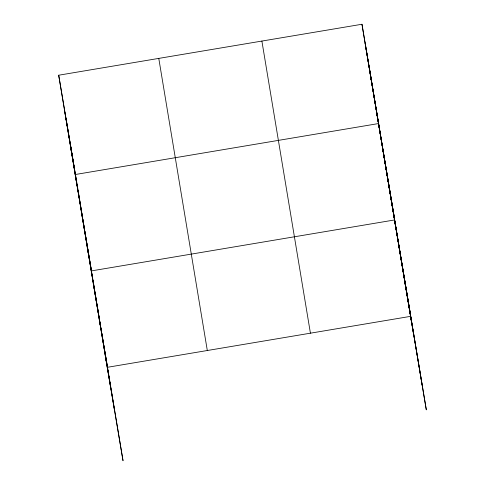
<?xml version="1.0" encoding="UTF-8"?>
<svg xmlns="http://www.w3.org/2000/svg" width="485" height="485" viewBox="0 0 485 485"><rect width="100%" height="100%" fill="white"/><g stroke="black" fill="none" stroke-linecap="round" stroke-linejoin="round"><path stroke-width="0.73" d="M110.398 386.048L58.697 75.217L361.968 24.25L426.303 409.783L361.968 24.25M378.47 123.566L75.199 174.533L84.681 230.605M91.216 270.933L394.487 219.966L410.286 313.383M107.233 367.333L410.504 316.365M366.096 49.082L371.322 80.213M370.219 73.908L377.512 117.461M376.408 111.156L394.269 216.989M382.477 147.67L389.643 190.49M388.479 183.815L395.651 226.634M398.494 244.064L405.66 286.884M404.496 280.215L411.668 323.034M58.697 75.217L68.179 131.29M68.306 132.035L73.023 159.935M73.271 161.384L73.514 162.839M73.762 164.288L74.005 165.737M74.254 167.186L74.496 168.635M64.881 112.459L72.174 156.012M71.071 149.707L76.303 180.838M84.808 231.351L85.063 232.848M85.311 234.34L90.998 267.956M81.201 210.684L88.373 253.503M87.209 246.835L100.698 327.005M100.825 327.751L101.08 329.242M101.329 330.74L101.583 332.231M101.838 333.728L102.086 335.22M102.341 336.711L105.912 357.827M106.154 359.276L106.403 360.725M106.645 362.18L106.894 363.629M93.217 282.985L100.389 325.805M99.225 319.13L106.391 361.949M105.227 355.281L123.032 460.75L105.718 356.554M369.303 67.621L422.138 385.132M365.132 42.971L413.669 335.08M261.888 41.067L310.424 333.183M158.777 58.4L207.313 350.509M70.325 143.984L72.999 160.05M73.241 161.511L73.484 162.972M73.726 164.433L73.969 165.894M74.211 167.355L74.454 168.816M74.739 170.096L74.939 171.738M75.223 173.018L75.424 174.661M75.708 175.94L75.909 177.577M76.194 178.862L76.394 180.499M76.678 181.784L76.879 183.421M77.163 184.706L77.364 186.343M77.648 187.622L77.849 189.265M78.133 190.544L82.705 218.474M82.826 219.208L84.645 230.157M84.766 230.89L92.835 279.451M93.12 280.712L93.308 282.288M93.587 283.549L94.836 291.503M95.005 292.055L96.721 302.846M96.842 303.555L97.194 305.677M97.473 306.938L98.722 314.892M98.843 315.602L99.195 317.73M99.48 318.991L99.667 320.567M99.946 321.822L100.134 323.398M100.419 324.659L100.607 326.235M100.844 327.654L101.08 329.072M101.365 330.327L101.553 331.904M101.832 333.165L103.554 343.956M103.832 345.217L104.026 346.787M104.305 348.048L104.493 349.624M104.778 350.885L105.015 352.304M105.251 353.723L105.439 355.293M66.033 118.589L68.094 131.005M68.215 131.732L70.034 142.687M70.155 143.421L76.345 180.662M76.466 181.39L78.285 192.345M78.406 193.078L86.536 242.003M86.657 242.712L90.422 265.398M90.543 266.107L99.613 320.682M99.843 322.101L102.553 338.403M102.674 339.112L104.554 350.455M104.675 351.164L106.439 361.792M106.561 362.501L114.569 410.704"/></g></svg>
